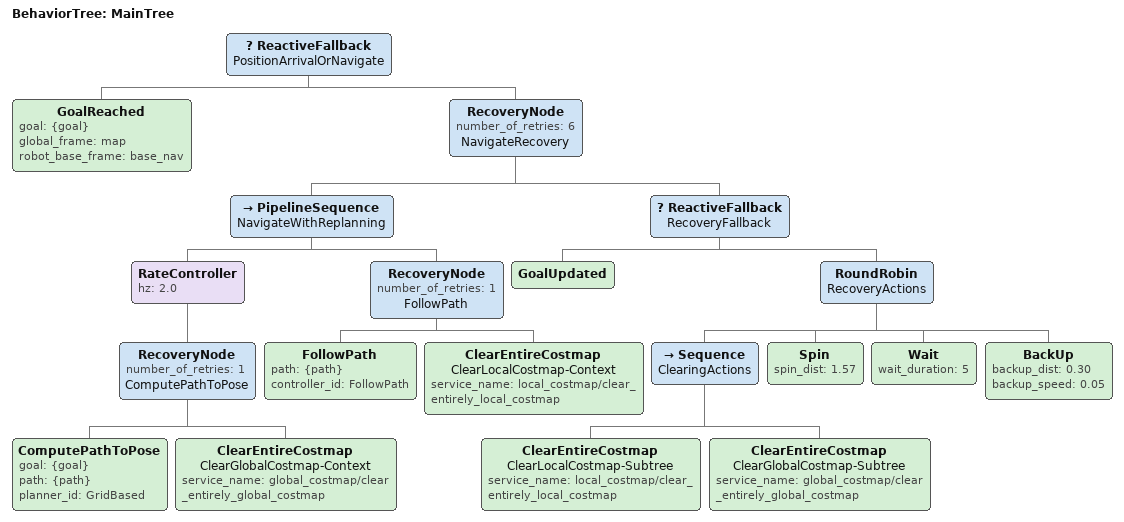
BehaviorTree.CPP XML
<root BTCPP_format="4" main_tree_to_execute="MainTree">
  <BehaviorTree ID="MainTree">
    <ReactiveFallback name="PositionArrivalOrNavigate">
      <GoalReached goal="{goal}" global_frame="map" robot_base_frame="base_nav"/>
    <RecoveryNode number_of_retries="6" name="NavigateRecovery">
      <PipelineSequence name="NavigateWithReplanning">
        <RateController hz="2.0">
          <RecoveryNode number_of_retries="1" name="ComputePathToPose">
            <ComputePathToPose goal="{goal}" path="{path}" planner_id="GridBased"/>
            <ClearEntireCostmap name="ClearGlobalCostmap-Context" service_name="global_costmap/clear_entirely_global_costmap"/>
          </RecoveryNode>
        </RateController>
        <RecoveryNode number_of_retries="1" name="FollowPath">
          <FollowPath path="{path}" controller_id="FollowPath"/>
          <ClearEntireCostmap name="ClearLocalCostmap-Context" service_name="local_costmap/clear_entirely_local_costmap"/>
        </RecoveryNode>
      </PipelineSequence>
      <ReactiveFallback name="RecoveryFallback">
        <GoalUpdated/>
        <RoundRobin name="RecoveryActions">
          <Sequence name="ClearingActions">
            <ClearEntireCostmap name="ClearLocalCostmap-Subtree" service_name="local_costmap/clear_entirely_local_costmap"/>
            <ClearEntireCostmap name="ClearGlobalCostmap-Subtree" service_name="global_costmap/clear_entirely_global_costmap"/>
          </Sequence>
          <Spin spin_dist="1.57"/>
          <Wait wait_duration="5"/>
          <BackUp backup_dist="0.30" backup_speed="0.05"/>
        </RoundRobin>
      </ReactiveFallback>
    </RecoveryNode>
    </ReactiveFallback>
  </BehaviorTree>
</root>
